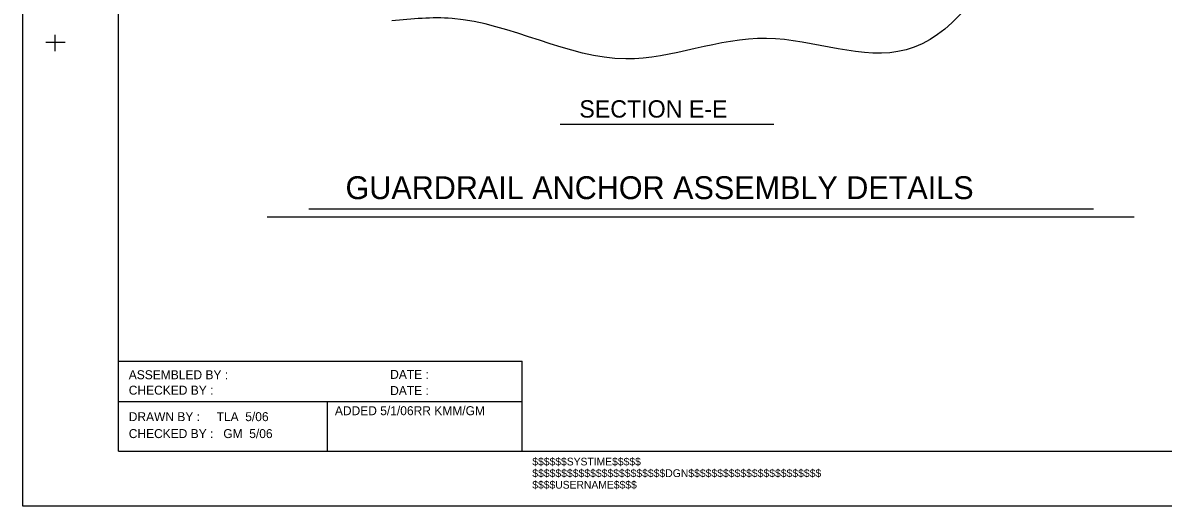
# Model space of a CAD drawing. Extents: x 5262.3 to 5273.2, y 5170.2 to 5178.6.
# Drawn here: x 5262.323 to 5266.467, y 5170.159 to 5171.914 of the extents above; entities that cross this region are included whole.
import ezdxf

# ---------------------------------------------------------------- set-up
doc = ezdxf.new("R2010")
doc.units = 0
for name, color, linetype in [('Plan Sheet', 7, 'Continuous'), ('Plan Sheet CELL', 7, 'Continuous'), ('Plot Label CELL', 7, 'Continuous'), ('Plot Shape CELL', 7, 'Continuous'), ('Subtitle Text', 7, 'Continuous'), ('Sup Concrete Barrier Rail CELL', 7, 'Continuous'), ('Title Text', 7, 'Continuous')]:
    doc.layers.add(name, color=color, linetype=linetype)

msp = doc.modelspace()

# ---------------------------------------------------------------- linework, layer by layer
at = {"layer": 'Plan Sheet'}
for p, q in [((5262.671, 5170.6852), (5264.1377, 5170.6852)), ((5264.1377, 5170.3588), (5264.1377, 5170.6852)), ((5264.1377, 5170.6852), (5264.1377, 5170.6852)), ((5264.1377, 5170.5381), (5262.671, 5170.5381)), ((5263.43, 5170.3588), (5263.43, 5170.5381)), ((5262.671, 5170.3588), (5264.1377, 5170.3588))]:
    msp.add_line(p, q, dxfattribs=at)
at = {"layer": 'Plan Sheet CELL'}
for p, q in [((5262.671, 5170.3588), (5262.671, 5177.2888)), ((5262.4412, 5171.8111), (5262.4412, 5171.8709)), ((5262.4074, 5171.8438), (5262.4767, 5171.8438)), ((5262.671, 5170.3588), (5273.2311, 5170.3588)), ((5262.3232, 5170.1587), (5262.3232, 5170.1587))]:
    msp.add_line(p, q, dxfattribs=at)
at = {"layer": 'Plot Shape CELL'}
msp.add_lwpolyline([(5262.3232, 5177.4187), (5273.234, 5177.4187), (5273.234, 5170.1587), (5262.3232, 5170.1587)], close=True, dxfattribs=at)
at = {"layer": 'Subtitle Text'}
msp.add_line((5264.2751, 5171.5466), (5265.0524, 5171.5466), dxfattribs=at)
at = {"layer": 'Sup Concrete Barrier Rail CELL'}
msp.add_spline([(5265.9207, 5172.4984), (5265.8808, 5172.2095), (5265.5323, 5171.8161), (5265.025, 5171.8575), (5264.514, 5171.783), (5263.8828, 5171.9299), (5263.664, 5171.9213)], degree=3, dxfattribs=at)
at = {"layer": 'Title Text'}
for p, q in [((5266.3616, 5171.2089), (5263.2113, 5171.2089)), ((5266.213, 5171.2369), (5263.3629, 5171.2369))]:
    msp.add_line(p, q, dxfattribs=at)

# ---------------------------------------------------------------- texts
at = {"layer": 'Plan Sheet'}
for s, height, p in [('ASSEMBLED BY :', 0.032597, (5262.7082, 5170.6198)), ('DATE :', 0.0326, (5263.6579, 5170.6212)), ('CHECKED BY :', 0.032597, (5262.7082, 5170.5637)), ('DATE :', 0.0326, (5263.6579, 5170.5623)), ('DRAWN BY :     TLA  5/06', 0.032552, (5262.7082, 5170.4676)), ('ADDED 5/1/06RR KMM/GM', 0.032604, (5263.4571, 5170.4892)), ('CHECKED BY :   GM  5/06', 0.032552, (5262.7082, 5170.4061))]:
    msp.add_text(s, height=height, dxfattribs=at).set_placement(p)
at = {"layer": 'Plot Label CELL'}
for s, height, p in [('$$$$$$SYSTIME$$$$$', 0.028062, (5264.1743, 5170.3067)), ('$$$$$$$$$$$$$$$$$$$$$$$DGN$$$$$$$$$$$$$$$$$$$$$$$', 0.028234, (5264.1743, 5170.2646)), ('$$$$USERNAME$$$$', 0.028062, (5264.1743, 5170.2225))]:
    msp.add_text(s, height=height, dxfattribs=at).set_placement(p)
at = {"layer": 'Subtitle Text'}
msp.add_text('SECTION E-E', height=0.063, dxfattribs=at).set_placement((5264.3452, 5171.57))
at = {"layer": 'Title Text'}
msp.add_text('GUARDRAIL ANCHOR ASSEMBLY DETAILS', height=0.083, dxfattribs=at).set_placement((5263.4957, 5171.2739))

doc.saveas('drawing.dxf')
